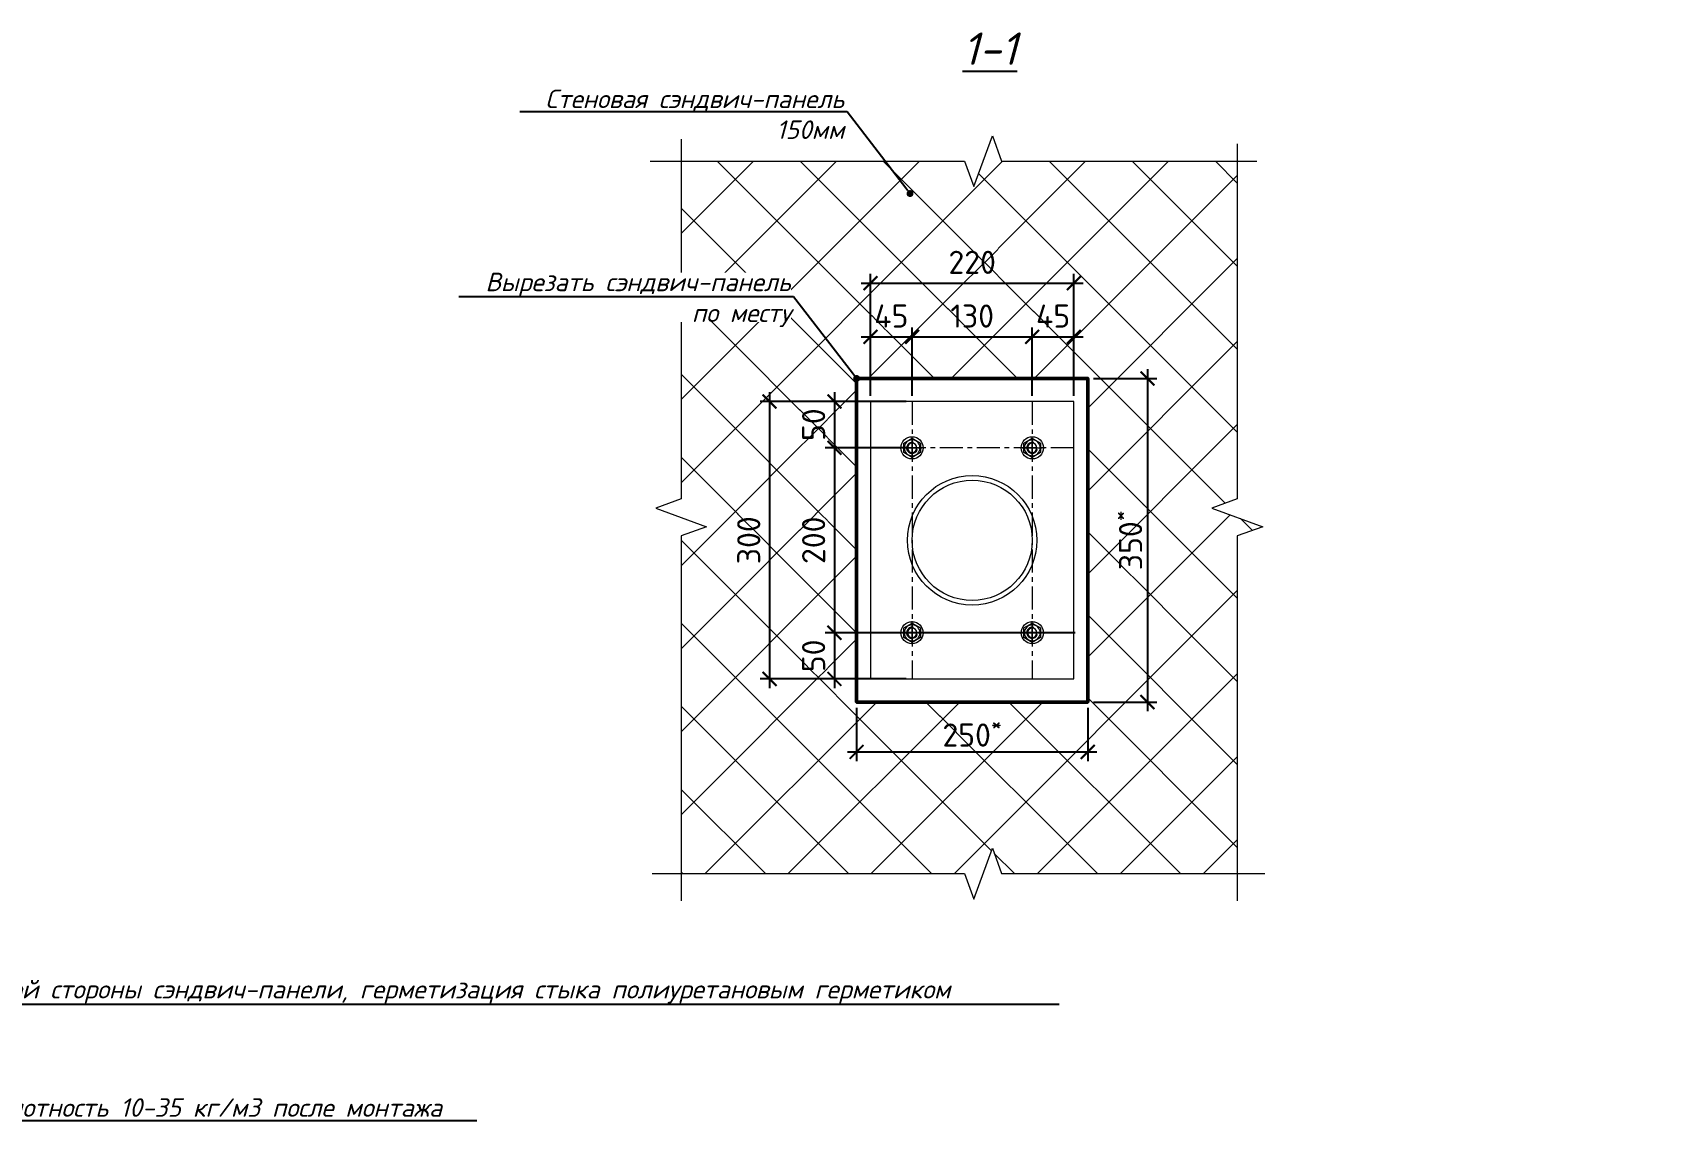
# Model space of a CAD drawing. Header units: millimetres. Extents: x -330955 to 144729, y -76510 to 25340.
# Drawn here: x 71740 to 73495, y -60730 to -59551 of the extents above; entities that cross this region are included whole.
import ezdxf
from ezdxf import colors
from ezdxf.entities.mleader import LeaderData, LeaderLine
from ezdxf.math import Vec2, Vec3

# ---------------------------------------------------------------- set-up
doc = ezdxf.new("R2010")
doc.units = ezdxf.units.MM
doc.header["$LTSCALE"] = 20
doc.linetypes.add('ГОСТ 2.303 5', pattern=[24, 20, -1.5, 1, -1.5])
doc.linetypes.add('осевая', pattern=[2, 1.25, -0.25, 0.25, -0.25])
doc.layers.get('0').update_dxf_attribs({"lineweight": 0})
doc.layers.get('Defpoints').update_dxf_attribs({"color": 4})
for name, color, linetype, lineweight in [('_метал', 210, 'Continuous', 20), ('_Осевая', 30, 'осевая', 9), ('_Размер', 92, 'Continuous', 15), ('A-WALL-PATT', 251, 'Continuous', 9), ('Выноски', 7, 'Continuous', 15), ('Основные надписи', 7, 'Continuous', 30)]:
    doc.layers.add(name, color=color, linetype=linetype, lineweight=lineweight)
doc.layers.add('PDF _Текст', color=7, linetype='Continuous')
doc.layers.add('S-WALL', color=7, linetype='Continuous')
doc.styles.add('PDF ISOCPEUR', font='isocpeur.ttf')
doc.styles.add('PDF ISOCPEUR Italic', font='isocpeui.ttf')
doc.dimstyles.new('СПДС размеры', dxfattribs={"dimscale": 100, "dimtxt": 2.5, "dimasz": 1.5, "dimexe": 1, "dimexo": 0.625, "dimgap": 1, "dimtad": 1, "dimdec": 0, "dimtxsty": 'PDF ISOCPEUR', "dimblk": 'ARCHTICK', "dimcen": 2.5, "dimdle": 1, "dimadec": 0, "dimazin": 2, "dimtfac": 0.75, "dimtdec": 0, "dimtmove": 1, "dimatfit": 3, "dimfxl": 1, "dimtfill": 1, "dimtolj": 1, "dimarcsym": 1})

# ---------------------------------------------------------------- blocks, each defined once
blk = doc.blocks.new('_ARCHTICK')
at = {"color": 0, "linetype": 'ByBlock', "const_width": 0.15}
blk.add_lwpolyline([(-0.5, -0.5), (0.5, 0.5)], dxfattribs=at)
blk = doc.blocks.new('*D1250')
at = {"layer": '_Размер', "color": 0, "lineweight": -2, "ltscale": 10, "transparency": 16777216}
for p, q in [((72646.6, -59944.2), (72646.6, -59812.3)), ((72866.6, -59944.2), (72866.6, -59812.3)), ((72636.6, -59822.3), (72876.6, -59822.3))]:
    blk.add_line(p, q, dxfattribs=at)
at = {"layer": 'Defpoints', "color": 0, "ltscale": 10, "transparency": 16777216}
for p in [(72866.6, -59822.3), (72646.6, -59950.4), (72866.6, -59950.4)]:
    blk.add_point(p, dxfattribs=at)
at = {"layer": '_Размер', "color": 0, "lineweight": -2, "ltscale": 10, "transparency": 16777216, "xscale": 15, "yscale": 15, "zscale": 15, "rotation": 180}
blk.add_blockref('_ARCHTICK', (72646.6, -59822.3), dxfattribs=at)
at = {"layer": '_Размер', "color": 0, "lineweight": -2, "ltscale": 10, "transparency": 16777216, "xscale": 15, "yscale": 15, "zscale": 15}
blk.add_blockref('_ARCHTICK', (72866.6, -59822.3), dxfattribs=at)
at = {"layer": '_Размер', "color": 0, "ltscale": 10, "transparency": 16777216, "insert": (72756.6, -59799.8), "char_height": 25, "attachment_point": 5, "style": 'PDF ISOCPEUR', "bg_fill": 3, "box_fill_scale": 1.1, "bg_fill_color": 256, "bg_fill_true_color": 13158600, "bg_fill_transparency": 0}
blk.add_mtext('\\A1;220', dxfattribs=at)
blk = doc.blocks.new('*D1251')
at = {"layer": '_Размер', "color": 0, "lineweight": -2, "ltscale": 10, "transparency": 16777216}
for p, q in [((72640.3, -59950.4), (72527.4, -59950.4)), ((72537.4, -59940.4), (72537.4, -60260.4)), ((72640.3, -60250.4), (72527.4, -60250.4))]:
    blk.add_line(p, q, dxfattribs=at)
at = {"layer": 'Defpoints', "color": 0, "ltscale": 10, "transparency": 16777216}
for p in [(72646.6, -59950.4), (72537.4, -60250.4), (72646.6, -60250.4)]:
    blk.add_point(p, dxfattribs=at)
at = {"layer": '_Размер', "color": 0, "lineweight": -2, "ltscale": 10, "transparency": 16777216, "xscale": 15, "yscale": 15, "zscale": 15}
for p, rotation in [((72537.4, -59950.4), 90), ((72537.4, -60250.4), 270)]:
    blk.add_blockref('_ARCHTICK', p, dxfattribs=dict(at, rotation=rotation))
at = {"layer": '_Размер', "color": 0, "ltscale": 10, "transparency": 16777216, "insert": (72514.9, -60100.4), "char_height": 25, "attachment_point": 5, "rotation": 90, "style": 'PDF ISOCPEUR', "bg_fill": 3, "box_fill_scale": 1.1, "bg_fill_color": 256, "bg_fill_true_color": 13158600, "bg_fill_transparency": 0}
blk.add_mtext('\\A1;300', dxfattribs=at)
blk = doc.blocks.new('*D1252')
at = {"layer": '_Размер', "color": 0, "lineweight": -2, "ltscale": 10, "transparency": 16777216}
for p, q in [((72636.6, -59880.4), (72701.6, -59880.4)), ((72646.6, -59944.2), (72646.6, -59870.4)), ((72691.6, -59939.3), (72691.6, -59870.4))]:
    blk.add_line(p, q, dxfattribs=at)
at = {"layer": 'Defpoints', "color": 0, "ltscale": 10, "transparency": 16777216}
for p in [(72646.6, -59950.4), (72691.6, -59945.6)]:
    blk.add_point(p, dxfattribs=at)
at = {"layer": '_Размер', "color": 0, "ltscale": 10, "transparency": 16777216, "insert": (72669.1, -59857.9), "char_height": 25, "attachment_point": 5, "style": 'PDF ISOCPEUR', "bg_fill": 3, "box_fill_scale": 1.1, "bg_fill_color": 256, "bg_fill_true_color": 13158600, "bg_fill_transparency": 0}
blk.add_mtext('\\A1;45', dxfattribs=at)
at = {"layer": 'Defpoints', "color": 0, "ltscale": 10, "transparency": 16777216}
blk.add_point((72691.6, -59880.4), dxfattribs=at)
at = {"layer": '_Размер', "color": 0, "lineweight": -2, "ltscale": 10, "transparency": 16777216, "xscale": 15, "yscale": 15, "zscale": 15, "rotation": 180}
blk.add_blockref('_ARCHTICK', (72646.6, -59880.4), dxfattribs=at)
at = {"layer": '_Размер', "color": 0, "lineweight": -2, "ltscale": 10, "transparency": 16777216, "xscale": 15, "yscale": 15, "zscale": 15}
blk.add_blockref('_ARCHTICK', (72691.6, -59880.4), dxfattribs=at)
blk = doc.blocks.new('*D1253')
at = {"layer": '_Размер', "color": 0, "lineweight": -2, "ltscale": 10, "transparency": 16777216}
for p, q in [((72811.6, -59880.4), (72876.6, -59880.4)), ((72821.6, -59944.2), (72821.6, -59870.4)), ((72866.6, -59944.2), (72866.6, -59870.4))]:
    blk.add_line(p, q, dxfattribs=at)
at = {"layer": 'Defpoints', "color": 0, "ltscale": 10, "transparency": 16777216}
for p in [(72821.6, -59950.4), (72866.6, -59950.4)]:
    blk.add_point(p, dxfattribs=at)
at = {"layer": '_Размер', "color": 0, "ltscale": 10, "transparency": 16777216, "insert": (72844.1, -59857.9), "char_height": 25, "attachment_point": 5, "style": 'PDF ISOCPEUR', "bg_fill": 3, "box_fill_scale": 1.1, "bg_fill_color": 256, "bg_fill_true_color": 13158600, "bg_fill_transparency": 0}
blk.add_mtext('\\A1;45', dxfattribs=at)
at = {"layer": 'Defpoints', "color": 0, "ltscale": 10, "transparency": 16777216}
blk.add_point((72866.6, -59880.4), dxfattribs=at)
at = {"layer": '_Размер', "color": 0, "lineweight": -2, "ltscale": 10, "transparency": 16777216, "xscale": 15, "yscale": 15, "zscale": 15, "rotation": 180}
blk.add_blockref('_ARCHTICK', (72821.6, -59880.4), dxfattribs=at)
at = {"layer": '_Размер', "color": 0, "lineweight": -2, "ltscale": 10, "transparency": 16777216, "xscale": 15, "yscale": 15, "zscale": 15}
blk.add_blockref('_ARCHTICK', (72866.6, -59880.4), dxfattribs=at)
blk = doc.blocks.new('*D1254')
at = {"layer": '_Размер', "color": 0, "lineweight": -2, "ltscale": 10, "transparency": 16777216}
for p, q in [((72685.3, -59950.4), (72597.6, -59950.4)), ((72607.6, -59940.4), (72607.6, -60010.4)), ((72685.3, -60000.4), (72597.6, -60000.4))]:
    blk.add_line(p, q, dxfattribs=at)
at = {"layer": 'Defpoints', "color": 0, "ltscale": 10, "transparency": 16777216}
for p in [(72691.6, -59950.4), (72691.6, -60000.4)]:
    blk.add_point(p, dxfattribs=at)
at = {"layer": '_Размер', "color": 0, "ltscale": 10, "transparency": 16777216, "insert": (72585.1, -59975.4), "char_height": 25, "attachment_point": 5, "rotation": 90, "style": 'PDF ISOCPEUR', "bg_fill": 3, "box_fill_scale": 1.1, "bg_fill_color": 256, "bg_fill_true_color": 13158600, "bg_fill_transparency": 0}
blk.add_mtext('\\A1;50', dxfattribs=at)
at = {"layer": 'Defpoints', "color": 0, "ltscale": 10, "transparency": 16777216}
blk.add_point((72607.6, -60000.4), dxfattribs=at)
at = {"layer": '_Размер', "color": 0, "lineweight": -2, "ltscale": 10, "transparency": 16777216, "xscale": 15, "yscale": 15, "zscale": 15}
for p, rotation in [((72607.6, -59950.4), 90), ((72607.6, -60000.4), 270)]:
    blk.add_blockref('_ARCHTICK', p, dxfattribs=dict(at, rotation=rotation))
blk = doc.blocks.new('*D1255')
at = {"layer": '_Размер', "color": 0, "lineweight": -2, "ltscale": 10, "transparency": 16777216}
for p, q in [((72607.6, -59990.4), (72607.6, -60210.4)), ((72685.3, -60000.4), (72597.6, -60000.4)), ((72868.1, -60200.4), (72597.6, -60200.4))]:
    blk.add_line(p, q, dxfattribs=at)
at = {"layer": 'Defpoints', "color": 0, "ltscale": 10, "transparency": 16777216}
for p in [(72691.6, -60000.4), (72607.6, -60200.4), (72874.3, -60200.4)]:
    blk.add_point(p, dxfattribs=at)
at = {"layer": '_Размер', "color": 0, "lineweight": -2, "ltscale": 10, "transparency": 16777216, "xscale": 15, "yscale": 15, "zscale": 15}
for p, rotation in [((72607.6, -60000.4), 90), ((72607.6, -60200.4), 270)]:
    blk.add_blockref('_ARCHTICK', p, dxfattribs=dict(at, rotation=rotation))
at = {"layer": '_Размер', "color": 0, "ltscale": 10, "transparency": 16777216, "insert": (72585.1, -60100.4), "char_height": 25, "attachment_point": 5, "rotation": 90, "style": 'PDF ISOCPEUR', "bg_fill": 3, "box_fill_scale": 1.1, "bg_fill_color": 256, "bg_fill_true_color": 13158600, "bg_fill_transparency": 0}
blk.add_mtext('\\A1;200', dxfattribs=at)
blk = doc.blocks.new('*D1256')
at = {"layer": '_Размер', "color": 0, "lineweight": -2, "ltscale": 10, "transparency": 16777216}
for p, q in [((72685.3, -60200.4), (72597.6, -60200.4)), ((72607.6, -60190.4), (72607.6, -60260.4)), ((72685.3, -60250.4), (72597.6, -60250.4))]:
    blk.add_line(p, q, dxfattribs=at)
at = {"layer": 'Defpoints', "color": 0, "ltscale": 10, "transparency": 16777216}
for p in [(72691.6, -60200.4), (72691.6, -60250.4)]:
    blk.add_point(p, dxfattribs=at)
at = {"layer": '_Размер', "color": 0, "ltscale": 10, "transparency": 16777216, "insert": (72585.1, -60225.4), "char_height": 25, "attachment_point": 5, "rotation": 90, "style": 'PDF ISOCPEUR', "bg_fill": 3, "box_fill_scale": 1.1, "bg_fill_color": 256, "bg_fill_true_color": 13158600, "bg_fill_transparency": 0}
blk.add_mtext('\\A1;50', dxfattribs=at)
at = {"layer": 'Defpoints', "color": 0, "ltscale": 10, "transparency": 16777216}
blk.add_point((72607.6, -60250.4), dxfattribs=at)
at = {"layer": '_Размер', "color": 0, "lineweight": -2, "ltscale": 10, "transparency": 16777216, "xscale": 15, "yscale": 15, "zscale": 15}
for p, rotation in [((72607.6, -60200.4), 90), ((72607.6, -60250.4), 270)]:
    blk.add_blockref('_ARCHTICK', p, dxfattribs=dict(at, rotation=rotation))
blk = doc.blocks.new('*D1237')
at = {"layer": '_Размер', "color": 0, "lineweight": -2, "ltscale": 10, "transparency": 16777216}
for p, q in [((72681.6, -59880.4), (72831.6, -59880.4)), ((72691.6, -59944.2), (72691.6, -59870.4)), ((72821.6, -59944.2), (72821.6, -59870.4))]:
    blk.add_line(p, q, dxfattribs=at)
at = {"layer": 'Defpoints', "color": 0, "ltscale": 10, "transparency": 16777216}
for p in [(72821.6, -59880.4), (72691.6, -59950.4), (72821.6, -59950.4)]:
    blk.add_point(p, dxfattribs=at)
at = {"layer": '_Размер', "color": 0, "lineweight": -2, "ltscale": 10, "transparency": 16777216, "xscale": 15, "yscale": 15, "zscale": 15, "rotation": 180}
blk.add_blockref('_ARCHTICK', (72691.6, -59880.4), dxfattribs=at)
at = {"layer": '_Размер', "color": 0, "lineweight": -2, "ltscale": 10, "transparency": 16777216, "xscale": 15, "yscale": 15, "zscale": 15}
blk.add_blockref('_ARCHTICK', (72821.6, -59880.4), dxfattribs=at)
at = {"layer": '_Размер', "color": 0, "ltscale": 10, "transparency": 16777216, "insert": (72756.6, -59857.9), "char_height": 25, "attachment_point": 5, "style": 'PDF ISOCPEUR', "bg_fill": 3, "box_fill_scale": 1.1, "bg_fill_color": 256, "bg_fill_true_color": 13158600, "bg_fill_transparency": 0}
blk.add_mtext('\\A1;130', dxfattribs=at)
blk = doc.blocks.new('_Dot')
at = {"color": 0, "linetype": 'ByBlock', "lineweight": -2}
blk.add_line((-0.5, 0), (-1, 0), dxfattribs=at)
at = {"color": 0, "linetype": 'ByBlock', "const_width": 0.5}
blk.add_lwpolyline([(-0.25, 0, 1), (0.25, 0, 1)], format="xyb", close=True, dxfattribs=at)
blk = doc.blocks.new('*D1268')
at = {"layer": '_Размер', "color": 0, "lineweight": -2, "ltscale": 10, "transparency": 16777216}
for p, q in [((72631.6, -60281.7), (72631.6, -60339.3)), ((72881.6, -60281.7), (72881.6, -60339.3)), ((72621.6, -60329.3), (72891.6, -60329.3))]:
    blk.add_line(p, q, dxfattribs=at)
at = {"layer": 'Defpoints', "color": 0, "ltscale": 10, "transparency": 16777216}
for p in [(72631.6, -60275.4), (72881.6, -60275.4), (72881.6, -60329.3)]:
    blk.add_point(p, dxfattribs=at)
at = {"layer": '_Размер', "color": 0, "lineweight": -2, "ltscale": 10, "transparency": 16777216, "xscale": 15, "yscale": 15, "zscale": 15, "rotation": 180}
blk.add_blockref('_ARCHTICK', (72631.6, -60329.3), dxfattribs=at)
at = {"layer": '_Размер', "color": 0, "lineweight": -2, "ltscale": 10, "transparency": 16777216, "xscale": 15, "yscale": 15, "zscale": 15}
blk.add_blockref('_ARCHTICK', (72881.6, -60329.3), dxfattribs=at)
at = {"layer": '_Размер', "color": 0, "ltscale": 10, "transparency": 16777216, "insert": (72756.6, -60306.8), "char_height": 25, "attachment_point": 5, "style": 'PDF ISOCPEUR', "bg_fill": 3, "box_fill_scale": 1.1, "bg_fill_color": 256, "bg_fill_true_color": 13158600, "bg_fill_transparency": 0}
blk.add_mtext('\\A1;250{\\H0.7x;\\S*^ ;}', dxfattribs=at)
blk = doc.blocks.new('*D1269')
at = {"layer": '_Размер', "color": 0, "lineweight": -2, "ltscale": 10, "transparency": 16777216}
for p, q in [((72946.2, -59915.4), (72946.2, -60285.4)), ((72887.8, -59925.4), (72956.2, -59925.4)), ((72887.8, -60275.4), (72956.2, -60275.4))]:
    blk.add_line(p, q, dxfattribs=at)
at = {"layer": 'Defpoints', "color": 0, "ltscale": 10, "transparency": 16777216}
for p in [(72881.6, -59925.4), (72881.6, -60275.4), (72946.2, -60275.4)]:
    blk.add_point(p, dxfattribs=at)
at = {"layer": '_Размер', "color": 0, "lineweight": -2, "ltscale": 10, "transparency": 16777216, "xscale": 15, "yscale": 15, "zscale": 15}
for p, rotation in [((72946.2, -59925.4), 90), ((72946.2, -60275.4), 270)]:
    blk.add_blockref('_ARCHTICK', p, dxfattribs=dict(at, rotation=rotation))
at = {"layer": '_Размер', "color": 0, "ltscale": 10, "transparency": 16777216, "insert": (72923.7, -60100.4), "char_height": 25, "width": 72.269, "attachment_point": 5, "rotation": 90, "style": 'PDF ISOCPEUR', "bg_fill": 3, "box_fill_scale": 1.1, "bg_fill_color": 256, "bg_fill_true_color": 13158600, "bg_fill_transparency": 0}
blk.add_mtext('\\A1;350{\\H0.7x;\\S*^ ;}', dxfattribs=at)

msp = doc.modelspace()

# ---------------------------------------------------------------- linework, layer by layer
at = {"layer": '_метал', "ltscale": 10}
msp.add_lwpolyline([(72646.5962, -60250.448), (72866.5962, -60250.448), (72866.5962, -59950.448), (72646.5962, -59950.448), (72646.5962, -60250.448)], dxfattribs=at)
for centre, radius in [((72691.5962, -60000.448), 12), ((72821.5962, -60000.448), 12), ((72756.5962, -60100.448), 70), ((72756.5962, -60100.448), 65), ((72691.5962, -60200.448), 12), ((72821.5962, -60200.448), 12)]:
    msp.add_circle(centre, radius, dxfattribs=at)
at = {"layer": 'Основные надписи', "linetype": 'Continuous', "lineweight": 0}
for points in [[(72408.3976, -59690.4361), (72748.4465, -59690.4361), (72758.4465, -59717.9109), (72778.4465, -59662.9614), (72788.4465, -59690.4361), (73064.6707, -59690.4361)], [(72410.3875, -60460.9752), (72748.4465, -60460.9752), (72758.4465, -60488.45), (72778.4465, -60433.5004), (72788.4465, -60460.9752), (73073.263, -60460.9752)]]:
    msp.add_lwpolyline(points, dxfattribs=at)

# ---------------------------------------------------------------- texts
at = {"layer": 'PDF _Текст', "insert": (72775.7039, -59568.6768), "char_height": 35, "width": 595.386756, "attachment_point": 5, "style": 'PDF ISOCPEUR Italic'}
msp.add_mtext('{\\L1-1}', dxfattribs=at)

# ---------------------------------------------------------------- leaders
at = {"layer": 'Выноски'}
ml = msp.add_multileader_mtext('Standard', dxfattribs=at)
ml.set_content('\\A1;Заполнить отверстие мин. ватой НГ, плотность 10-35 кг/м3 после монтажа', color=256, style='PDF ISOCPEUR Italic')
ml.set_leader_properties()
ml.set_arrow_properties(name='DOT')
ml.build(insert=Vec2(0, 0))
ml.multileader.update_dxf_attribs({"text_left_attachment_type": 6, "text_right_attachment_type": 6, "dogleg_length": 0.36, "arrow_head_size": 7.5, "scale": 10})
ctx = ml.context
ctx.base_point, ctx.scale, ctx.char_height, ctx.arrow_head_size, ctx.landing_gap_size, ctx.plane_origin = Vec3(71207.9435, -60727.9261), 10, 20, 7.5, 1.5, Vec3(74475.4159, -57928.1065)
ctx.left_attachment, ctx.right_attachment = 6, 6
notes = []
notes.append((ctx, [(1, (1, 1, 0), (71206.4075, -60727.9261), (1, 0), 1.536, [(0, [(71004.6065, -60553.2472)], 0, [])])]))
ctx.mtext.insert, ctx.mtext.width, ctx.mtext.flow_direction = Vec3(71209.4435, -60703.9261), 416.698737, 5
ctx.mtext.has_bg_fill, ctx.mtext.bg_color, ctx.mtext.bg_scale_factor, ctx.mtext.bg_transparency, ctx.mtext.use_window_bg_color = 1, -1073741824, 1, 0, 1
for ctx, leaders in notes:
    for number, flags, end, landing, length, lines in leaders:
        leader = LeaderData()
        leader.index, (leader.has_last_leader_line, leader.has_dogleg_vector, leader.attachment_direction) = number, flags
        leader.last_leader_point, leader.dogleg_vector, leader.dogleg_length = Vec3(end), Vec3(landing), length
        for number, points, colour, breaks in lines:
            line = LeaderLine()
            line.index, line.vertices, line.color, line.breaks = number, Vec3.list(points), colors.encode_raw_color(colour), breaks
            leader.lines.append(line)
        ctx.leaders.append(leader)

# ---------------------------------------------------------------- next in the draw order: dimensions: what is measured, and where the dimension line sits
at = {"layer": '_Размер', "ltscale": 10}
dim = msp.add_linear_dim(base=(72866.5962, -59822.2781), p1=(72646.5962, -59950.448), p2=(72866.5962, -59950.448), dimstyle='СПДС размеры', override={"dimscale": 10}, dxfattribs=at)
dim.commit()
dim.dimension.update_dxf_attribs({"geometry": '*D1250', "text_midpoint": (72756.5962, -59799.7781)})

# ---------------------------------------------------------------- next in the draw order: leaders
at = {"layer": 'Выноски'}
ml = msp.add_multileader_mtext('Standard', dxfattribs=at)
ml.set_content('\\A1;Обрамление проходки фасонкой с наружной стороны сэндвич-панели, герметизация стыка полиуретановым герметиком', color=256, style='PDF ISOCPEUR Italic')
ml.set_leader_properties()
ml.set_arrow_properties(name='DOT')
ml.build(insert=Vec2(0, 0))
ml.multileader.update_dxf_attribs({"text_left_attachment_type": 6, "text_right_attachment_type": 6, "dogleg_length": 0.36, "arrow_head_size": 7.5, "scale": 10})
ctx = ml.context
ctx.base_point, ctx.scale, ctx.char_height, ctx.arrow_head_size, ctx.landing_gap_size, ctx.plane_origin = Vec3(71188.9247, -60601.962), 10, 20, 7.5, 1.5, Vec3(74514.9395, -57928.1065)
ctx.left_attachment, ctx.right_attachment = 6, 6
notes = []
notes.append((ctx, [(1, (1, 1, 0), (71187.3887, -60601.962), (1, 0), 1.536, [(0, [(71050.22, -60501.5091)], 0, [])])]))
ctx.mtext.insert, ctx.mtext.width, ctx.mtext.flow_direction = Vec3(71190.4247, -60575.962), 582.605615, 5
ctx.mtext.has_bg_fill, ctx.mtext.bg_color, ctx.mtext.bg_scale_factor, ctx.mtext.bg_transparency, ctx.mtext.use_window_bg_color = 1, -1073741824, 1, 0, 1
for ctx, leaders in notes:
    for number, flags, end, landing, length, lines in leaders:
        leader = LeaderData()
        leader.index, (leader.has_last_leader_line, leader.has_dogleg_vector, leader.attachment_direction) = number, flags
        leader.last_leader_point, leader.dogleg_vector, leader.dogleg_length = Vec3(end), Vec3(landing), length
        for number, points, colour, breaks in lines:
            line = LeaderLine()
            line.index, line.vertices, line.color, line.breaks = number, Vec3.list(points), colors.encode_raw_color(colour), breaks
            leader.lines.append(line)
        ctx.leaders.append(leader)

# ---------------------------------------------------------------- next in the draw order: linework, layer by layer
at = {"layer": 'Основные надписи', "linetype": 'Continuous', "lineweight": 0}
for points in [[(72441.7468, -59663.1465), (72441.7468, -60055.7057), (72414.272, -60065.7057), (72469.2216, -60085.7057), (72441.7468, -60095.7057), (72441.7468, -60490.2565)], [(73043.3906, -59671.6147), (73043.3906, -60055.7057), (73015.9159, -60065.7057), (73070.8654, -60085.7057), (73043.3906, -60095.7057), (73043.3906, -60490.2565)]]:
    msp.add_lwpolyline(points, dxfattribs=at)

# ---------------------------------------------------------------- next in the draw order: dimensions: what is measured, and where the dimension line sits
at = {"layer": '_Размер', "ltscale": 10}
dim = msp.add_linear_dim(base=(72866.5962, -59880.448), p1=(72821.5962, -59950.448), p2=(72866.5962, -59950.448), dimstyle='СПДС размеры', override={"dimscale": 10}, dxfattribs=at)
dim.commit()
dim.dimension.update_dxf_attribs({"geometry": '*D1253', "text_midpoint": (72844.0962, -59880.448), "dimtype": 160})
dim = msp.add_linear_dim(base=(72537.4336, -60250.448), p1=(72646.5962, -59950.448), p2=(72646.5962, -60250.448), angle=90, dimstyle='СПДС размеры', override={"dimscale": 10}, dxfattribs=at)
dim.commit()
dim.dimension.update_dxf_attribs({"geometry": '*D1251', "text_midpoint": (72514.9336, -60100.448)})

# ---------------------------------------------------------------- next in the draw order: dimensions: what is measured, and where the dimension line sits
dim = msp.add_linear_dim(base=(72691.5962, -59880.448), p1=(72646.5962, -59950.448), p2=(72691.5962, -59945.5805), dimstyle='СПДС размеры', override={"dimscale": 10}, dxfattribs=at)
dim.commit()
dim.dimension.update_dxf_attribs({"geometry": '*D1252', "text_midpoint": (72669.0962, -59880.448), "dimtype": 160})

# ---------------------------------------------------------------- next in the draw order: dimensions: what is measured, and where the dimension line sits
dim = msp.add_linear_dim(base=(72607.6275, -60000.448), p1=(72691.5962, -59950.448), p2=(72691.5962, -60000.448), angle=90, dimstyle='СПДС размеры', override={"dimscale": 10}, dxfattribs=at)
dim.commit()
dim.dimension.update_dxf_attribs({"geometry": '*D1254', "text_midpoint": (72607.6275, -59975.448), "dimtype": 160})

# ---------------------------------------------------------------- next in the draw order: dimensions: what is measured, and where the dimension line sits
dim = msp.add_linear_dim(base=(72821.5962, -59880.448), p1=(72691.5962, -59950.448), p2=(72821.5962, -59950.448), dimstyle='СПДС размеры', override={"dimscale": 10}, dxfattribs=at)
dim.commit()
dim.dimension.update_dxf_attribs({"geometry": '*D1237', "text_midpoint": (72756.5962, -59857.948)})
dim = msp.add_linear_dim(base=(72607.6275, -60200.448), p1=(72691.5962, -60000.448), p2=(72874.3376, -60200.448), angle=90, dimstyle='СПДС размеры', override={"dimscale": 10}, dxfattribs=at)
dim.commit()
dim.dimension.update_dxf_attribs({"geometry": '*D1255', "text_midpoint": (72585.1275, -60100.448)})

# ---------------------------------------------------------------- next in the draw order: linework, layer by layer
at = {"layer": '_метал', "linetype": 'Continuous', "lineweight": 18}
for points in [[(72682.5962, -59995.2519), (72691.5962, -59990.0557)], [(72691.5962, -59990.0557), (72700.5962, -59995.2519)], [(72812.5962, -59995.2519), (72821.5962, -59990.0557)], [(72821.5962, -59990.0557), (72830.5962, -59995.2519)], [(72682.5962, -60005.6442), (72682.5962, -59995.2519)], [(72691.5962, -60010.8403), (72682.5962, -60005.6442)], [(72700.5962, -60005.6442), (72691.5962, -60010.8403)], [(72700.5962, -59995.2519), (72700.5962, -60005.6442)], [(72812.5962, -60005.6442), (72812.5962, -59995.2519)], [(72821.5962, -60010.8403), (72812.5962, -60005.6442)], [(72830.5962, -60005.6442), (72821.5962, -60010.8403)], [(72830.5962, -59995.2519), (72830.5962, -60005.6442)], [(72700.5962, -60195.2519), (72700.5962, -60205.6442)], [(72812.5962, -60195.2519), (72821.5962, -60190.0557)], [(72812.5962, -60205.6442), (72812.5962, -60195.2519)], [(72821.5962, -60190.0557), (72830.5962, -60195.2519)], [(72830.5962, -60195.2519), (72830.5962, -60205.6442)], [(72821.5962, -60210.8403), (72812.5962, -60205.6442)], [(72830.5962, -60205.6442), (72821.5962, -60210.8403)]]:
    msp.add_lwpolyline(points, dxfattribs=at)
at = {"layer": '_метал', "linetype": 'ГОСТ 2.303 5', "lineweight": 18}
for points in [[(72691.5962, -60012.8403), (72691.5962, -59988.0557)], [(72821.5962, -60012.8403), (72821.5962, -59988.0557)], [(72680.5962, -60000.448), (72702.5962, -60000.448)], [(72810.5962, -60000.448), (72832.5962, -60000.448)], [(72810.5962, -60200.448), (72832.5962, -60200.448)], [(72821.5962, -60212.8403), (72821.5962, -60188.0557)]]:
    msp.add_lwpolyline(points, dxfattribs=at)
at = {"layer": '_метал', "linetype": 'Continuous', "lineweight": 18}
for centre, radius, start, end in [((72691.5962, -60000.448), 8.55, 0, 180), ((72821.5962, -60000.448), 8.55, 0, 180), ((72691.5962, -60000.448), 8.55, 180, 0), ((72691.5962, -60000.448), 6, 75, 345), ((72691.5962, -60000.448), 5.0533, 0, 180), ((72691.5962, -60000.448), 5.0533, 180, 0), ((72821.5962, -60000.448), 8.55, 180, 0), ((72821.5962, -60000.448), 6, 75, 345), ((72821.5962, -60000.448), 5.0533, 0, 180), ((72821.5962, -60000.448), 5.0533, 180, 0), ((72821.5962, -60200.448), 8.55, 0, 180), ((72821.5962, -60200.448), 8.55, 180, 0), ((72821.5962, -60200.448), 6, 75, 345), ((72821.5962, -60200.448), 5.0533, 0, 180), ((72821.5962, -60200.448), 5.0533, 180, 0)]:
    msp.add_arc(centre, radius, start, end, dxfattribs=at)
at = {"layer": '_Осевая'}
for points in [[(72821.5962, -59950.448), (72821.5962, -60250.448)], [(72866.5962, -60000.448), (72646.5962, -60000.448)]]:
    msp.add_lwpolyline(points, dxfattribs=at)

# ---------------------------------------------------------------- next in the draw order: dimensions: what is measured, and where the dimension line sits
at = {"layer": '_Размер', "ltscale": 10}
dim = msp.add_linear_dim(base=(72607.6275, -60250.448), p1=(72691.5962, -60200.448), p2=(72691.5962, -60250.448), angle=90, dimstyle='СПДС размеры', override={"dimscale": 10}, dxfattribs=at)
dim.commit()
dim.dimension.update_dxf_attribs({"geometry": '*D1256', "text_midpoint": (72607.6275, -60225.448), "dimtype": 160})

# ---------------------------------------------------------------- next in the draw order: linework, layer by layer
at = {"layer": '_метал', "linetype": 'ГОСТ 2.303 5', "lineweight": 18}
for points in [[(72680.5962, -60200.448), (72702.5962, -60200.448)], [(72691.5962, -60212.8403), (72691.5962, -60188.0557)]]:
    msp.add_lwpolyline(points, dxfattribs=at)
at = {"layer": '_метал', "linetype": 'Continuous', "lineweight": 18}
for points in [[(72682.5962, -60195.2519), (72691.5962, -60190.0557)], [(72682.5962, -60205.6442), (72682.5962, -60195.2519)], [(72691.5962, -60190.0557), (72700.5962, -60195.2519)], [(72691.5962, -60210.8403), (72682.5962, -60205.6442)], [(72700.5962, -60205.6442), (72691.5962, -60210.8403)]]:
    msp.add_lwpolyline(points, dxfattribs=at)
for radius, start, end in [(8.55, 0, 180), (8.55, 180, 0), (6, 75, 345), (5.0533, 0, 180), (5.0533, 180, 0)]:
    msp.add_arc((72691.5962, -60200.448), radius, start, end, dxfattribs=at)
at = {"layer": '_Осевая'}
for points in [[(72691.5962, -59950.448), (72691.5962, -60250.448)], [(72866.5962, -60200.448), (72646.5962, -60200.448)]]:
    msp.add_lwpolyline(points, dxfattribs=at)
at = {"layer": 'S-WALL', "lineweight": 50}
msp.add_lwpolyline([(72631.5962, -59925.448), (72631.5962, -60275.448), (72881.5962, -60275.448), (72881.5962, -59925.448), (72631.5962, -59925.448)], dxfattribs=at)

# ---------------------------------------------------------------- next in the draw order: dimensions: what is measured, and where the dimension line sits
at = {"layer": '_Размер', "ltscale": 10}
dim = msp.add_linear_dim(base=(72881.5962, -60329.2906), p1=(72631.5962, -60275.448), p2=(72881.5962, -60275.448), text='<>{\\H0.7x;\\S*^ ;}', dimstyle='СПДС размеры', override={"dimscale": 10}, dxfattribs=at)
dim.commit()
dim.dimension.update_dxf_attribs({"geometry": '*D1268', "text_midpoint": (72756.5962, -60306.7906)})

# ---------------------------------------------------------------- next in the draw order: dimensions: what is measured, and where the dimension line sits
dim = msp.add_linear_dim(base=(72946.2407, -60275.448), p1=(72881.5962, -59925.448), p2=(72881.5962, -60275.448), angle=90, text='<>{\\H0.7x;\\S*^ ;}', dimstyle='СПДС размеры', override={"dimscale": 10}, dxfattribs=at)
dim.commit()
dim.dimension.update_dxf_attribs({"geometry": '*D1269', "text_midpoint": (72923.7407, -60100.448)})

# ---------------------------------------------------------------- next in the draw order: hatches: boundary and pattern name
at = {"layer": 'A-WALL-PATT'}
h = msp.add_hatch(dxfattribs=at)
h.set_pattern_fill('ANSI37', color=256, scale=20)
h.set_pattern_definition([(45, (478.72, 8.627), (-44.90128, 44.90128), []), (135, (478.72, 8.627), (-44.90128, -44.90128), [])])
h.paths.add_polyline_path([(73043.3906, -59690.4361), (72788.4465, -59690.4361), (72778.4465, -59662.9614), (72758.4465, -59717.9109), (72748.4465, -59690.4361), (72441.7468, -59690.4361), (72441.7468, -60055.7057), (72414.272, -60065.7057), (72469.2216, -60085.7057), (72441.7468, -60095.7057), (72441.7468, -60460.9752), (72748.4465, -60460.9752), (72758.4465, -60488.45), (72778.4465, -60433.5004), (72788.4465, -60460.9752), (73043.3906, -60460.9752), (73043.3906, -60095.7057), (73070.8654, -60085.7057), (73015.9159, -60065.7057), (73043.3906, -60055.7057)])
h.paths.add_polyline_path([(72631.5962, -59925.448), (72881.5962, -59925.448), (72881.5962, -60275.448), (72631.5962, -60275.448)], flags=16)
h.paths.add_polyline_path([(72646.5962, -59950.448), (72866.5962, -59950.448), (72866.5962, -60250.448), (72646.5962, -60250.448)], flags=0)
h.paths.add_polyline_path([(72703.5962, -60000.448), (72809.5962, -60000.448, -1), (72833.5962, -60000.448, -0.414213562), (72821.5962, -60012.448), (72821.5962, -60074.4673, -0.095350199), (72826.5962, -60100.448, -0.095350199), (72821.5962, -60126.4288), (72821.5962, -60188.448, -0.414213562), (72833.5962, -60200.448, -1), (72809.5962, -60200.448), (72703.5962, -60200.448, -1), (72679.5962, -60200.448, -0.414213562), (72691.5962, -60188.448), (72691.5962, -60126.4288, -0.095350199), (72686.5962, -60100.448, -0.095350199), (72691.5962, -60074.4673), (72691.5962, -60012.448, -0.414213562), (72679.5962, -60000.448, -1)], flags=0)
h.paths.add_polyline_path([(72691.5962, -59990.0557), (72700.5962, -59995.2519), (72700.5962, -60005.6442), (72691.5962, -60010.8403), (72682.5962, -60005.6442), (72682.5962, -59995.2519)], flags=0)
h.paths.add_polyline_path([(72700.1462, -60000.448, -1), (72683.0462, -60000.448, -1)], flags=0)
h.paths.add_polyline_path([(72696.6494, -60000.448, -0.414213562), (72691.5962, -60005.5013), (72691.5962, -60006.448, 0.339454259), (72697.3917, -60002.0009, 0.085780129)], flags=0)
h.paths.add_polyline_path([(72686.5429, -60000.448, -1), (72696.6494, -60000.448)], flags=0)
h.paths.add_polyline_path([(72821.5962, -60100.448, -1), (72691.5962, -60100.448, -1)], flags=0)
h.paths.add_polyline_path([(72812.5962, -59995.2519), (72821.5962, -59990.0557), (72830.5962, -59995.2519), (72830.5962, -60005.6442), (72821.5962, -60010.8403), (72812.5962, -60005.6442)], flags=0)
h.paths.add_polyline_path([(72813.0462, -60000.448, -1), (72830.1462, -60000.448, -1)], flags=0)
h.paths.add_polyline_path([(72826.6494, -60000.448, -0.414213562), (72821.5962, -60005.5013), (72821.5962, -60006.448, 0.339454259), (72827.3917, -60002.0009, 0.085780129)], flags=0)
h.paths.add_polyline_path([(72816.5429, -60000.448, -1), (72826.6494, -60000.448)], flags=0)
h.paths.add_polyline_path([(72691.5962, -60190.0557), (72700.5962, -60195.2519), (72700.5962, -60205.6442), (72691.5962, -60210.8403), (72682.5962, -60205.6442), (72682.5962, -60195.2519)], flags=0)
h.paths.add_polyline_path([(72700.1462, -60200.448, -1), (72683.0462, -60200.448, -1)], flags=0)
h.paths.add_polyline_path([(72696.6494, -60200.448, -0.414213562), (72691.5962, -60205.5013), (72691.5962, -60206.448, 0.339454259), (72697.3917, -60202.0009, 0.085780129)], flags=0)
h.paths.add_polyline_path([(72696.6494, -60200.448), (72686.5429, -60200.448, -1)], flags=0)
h.paths.add_polyline_path([(72821.5962, -60190.0557), (72830.5962, -60195.2519), (72830.5962, -60205.6442), (72821.5962, -60210.8403), (72812.5962, -60205.6442), (72812.5962, -60195.2519)], flags=0)
h.paths.add_polyline_path([(72830.1462, -60200.448, -1), (72813.0462, -60200.448, -1)], flags=0)
h.paths.add_polyline_path([(72826.6494, -60200.448, -0.414213562), (72821.5962, -60205.5013), (72821.5962, -60206.448, 0.339454259), (72827.3917, -60202.0009, 0.085780129)], flags=0)
h.paths.add_polyline_path([(72816.5429, -60200.448, -1), (72826.6494, -60200.448)], flags=0)
h.paths.add_polyline_path([(72724.0962, -59828.5281), (72789.0962, -59828.5281), (72789.0962, -59768.5281), (72724.0962, -59768.5281)], flags=24)
h.paths.add_polyline_path([(72543.6836, -60132.948), (72543.6836, -60067.948), (72483.6836, -60067.948), (72483.6836, -60132.948)], flags=24)
h.paths.add_polyline_path([(72644.0962, -59886.698), (72694.0962, -59886.698), (72694.0962, -59826.698), (72644.0962, -59826.698)], flags=24)
h.paths.add_polyline_path([(72819.0962, -59886.698), (72869.0962, -59886.698), (72869.0962, -59826.698), (72819.0962, -59826.698)], flags=24)
h.paths.add_polyline_path([(72613.8775, -59999.198), (72613.8775, -59951.698), (72553.8775, -59951.698), (72553.8775, -59999.198)], flags=24)
h.paths.add_polyline_path([(72613.8775, -60132.948), (72613.8775, -60067.948), (72553.8775, -60067.948), (72553.8775, -60132.948)], flags=24)
h.paths.add_polyline_path([(72613.8775, -60249.198), (72613.8775, -60201.698), (72553.8775, -60201.698), (72553.8775, -60249.198)], flags=24)
h.paths.add_polyline_path([(72726.5962, -59886.698), (72786.5962, -59886.698), (72786.5962, -59826.698), (72726.5962, -59826.698)], flags=24)
h.paths.add_polyline_path([(72724.0962, -60335.5406), (72789.0962, -60335.5406), (72789.0962, -60275.5406), (72724.0962, -60275.5406)], flags=24)
h.paths.add_polyline_path([(72952.4907, -60132.948), (72952.4907, -60067.948), (72892.4907, -60067.948), (72892.4907, -60132.948)], flags=24)

# ---------------------------------------------------------------- next in the draw order: leaders
at = {"layer": 'Выноски'}
ml = msp.add_multileader_mtext('Standard', dxfattribs=at)
ml.set_content('\\A1;Стеновая сэндвич-панель\\P150мм', color=256, style='PDF ISOCPEUR Italic')
ml.set_leader_properties()
ml.set_arrow_properties(name='DOT')
ml.build(insert=Vec2(0, 0))
ml.multileader.update_dxf_attribs({"text_left_attachment_type": 6, "text_right_attachment_type": 6, "dogleg_length": 0.36, "arrow_head_size": 7.5, "scale": 10})
ctx = ml.context
ctx.base_point, ctx.scale, ctx.char_height, ctx.arrow_head_size, ctx.landing_gap_size, ctx.plane_origin = Vec3(72282.0071, -59636.9948), 10, 20, 7.5, 1.5, Vec3(75482.7375, -56661.8577)
ctx.left_attachment, ctx.right_attachment, ctx.text_align_type = 6, 6, 2
notes = []
notes.append((ctx, [(0, (1, 1, 0), (72621.2552, -59636.9948), (-1, 0), 1.536, [(0, [(72689.3584, -59725.4147)], 0, [])])]))
ctx.mtext.insert, ctx.mtext.width, ctx.mtext.alignment, ctx.mtext.flow_direction = Vec3(72618.2192, -59612.9948), 416.698737, 3, 5
ctx.mtext.has_bg_fill, ctx.mtext.bg_color, ctx.mtext.bg_scale_factor, ctx.mtext.bg_transparency, ctx.mtext.use_window_bg_color = 1, -1073741824, 1, 0, 1
ml = msp.add_multileader_mtext('Standard', dxfattribs=at)
ml.set_content('\\A1;Вырезать сэндвич-панель \\Pпо месту', color=256, style='PDF ISOCPEUR Italic')
ml.set_leader_properties()
ml.set_arrow_properties(name='DOT')
ml.build(insert=Vec2(0, 0))
ml.multileader.update_dxf_attribs({"text_left_attachment_type": 6, "text_right_attachment_type": 6, "dogleg_length": 0.36, "arrow_head_size": 7.5, "scale": 10})
ctx = ml.context
ctx.base_point, ctx.scale, ctx.char_height, ctx.arrow_head_size, ctx.landing_gap_size, ctx.plane_origin = Vec3(72220.1388, -59837.0281), 10, 20, 7.5, 1.5, Vec3(75424.9753, -56861.891)
ctx.left_attachment, ctx.right_attachment, ctx.text_align_type = 6, 6, 2
notes.append((ctx, [(0, (1, 1, 0), (72563.493, -59837.0281), (-1, 0), 1.536, [(0, [(72631.5962, -59925.448)], 0, [])])]))
ctx.mtext.insert, ctx.mtext.width, ctx.mtext.alignment, ctx.mtext.flow_direction = Vec3(72560.457, -59811.0281), 416.698737, 3, 5
ctx.mtext.has_bg_fill, ctx.mtext.bg_color, ctx.mtext.bg_scale_factor, ctx.mtext.bg_transparency, ctx.mtext.use_window_bg_color = 1, -1073741824, 1, 0, 1
for ctx, leaders in notes:
    for number, flags, end, landing, length, lines in leaders:
        leader = LeaderData()
        leader.index, (leader.has_last_leader_line, leader.has_dogleg_vector, leader.attachment_direction) = number, flags
        leader.last_leader_point, leader.dogleg_vector, leader.dogleg_length = Vec3(end), Vec3(landing), length
        for number, points, colour, breaks in lines:
            line = LeaderLine()
            line.index, line.vertices, line.color, line.breaks = number, Vec3.list(points), colors.encode_raw_color(colour), breaks
            leader.lines.append(line)
        ctx.leaders.append(leader)

doc.saveas('drawing.dxf')
